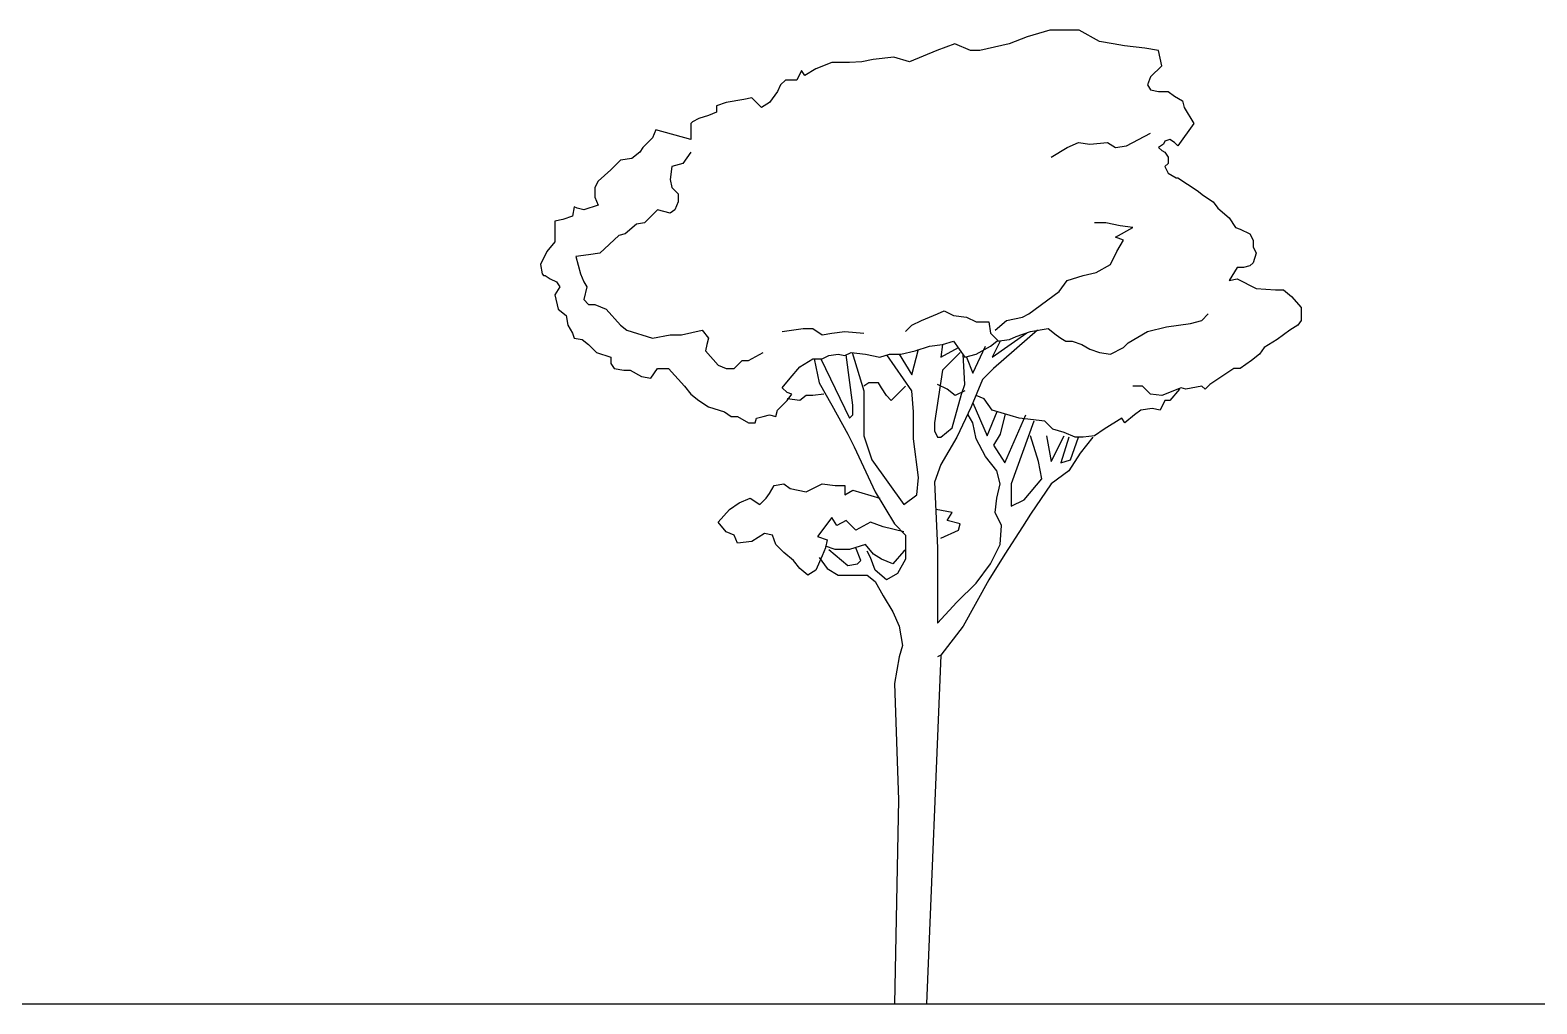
# Model space of a CAD drawing. Header units: millimetres. Extents: x 87938 to 265635, y 330093 to 434310.
# Drawn here: x 166028 to 180578, y 348959 to 358368 of the extents above; entities that cross this region are included whole.
import ezdxf

# ---------------------------------------------------------------- set-up
doc = ezdxf.new("R2010")
doc.units = ezdxf.units.MM
doc.layers.add('www.cad-blocks.net', color=7, linetype='Continuous')

# ---------------------------------------------------------------- blocks, each defined once
blk = doc.blocks.new('A$C460417E4')
for p, q in [((2937.8, 5839.6), (2828.6, 5798.6)), ((3074.4, 5880.6), (2937.8, 5839.6)), ((3252, 5880.6), (3074.4, 5880.6)), ((3374.9, 5812.2), (3252, 5880.6)), ((2391.5, 5757.6), (2227.6, 5689.3)), ((2500.7, 5798.6), (2391.5, 5757.6)), ((2596.4, 5757.6), (2500.7, 5798.6)), ((2651, 5757.6), (2596.4, 5757.6)), ((2828.6, 5798.6), (2651, 5757.6)), ((3456.9, 5798.6), (3374.9, 5812.2)), ((3525.2, 5784.9), (3456.9, 5798.6)), ((3648.1, 5771.2), (3525.2, 5784.9)), ((3730, 5757.6), (3648.1, 5771.2)), ((3750.2, 5665.6), (3730, 5757.6)), ((1662.5, 5646.2), (1594.8, 5607.6)), ((1759.1, 5684.9), (1662.5, 5646.2)), ((1865.4, 5684.9), (1759.1, 5684.9)), ((1940.7, 5689.3), (1865.4, 5684.9)), ((2009, 5702.9), (1940.7, 5689.3)), ((2131.9, 5716.6), (2009, 5702.9)), ((2227.6, 5689.3), (2131.9, 5716.6)), ((3750.2, 5665.6), (3682.6, 5597.9)), ((1449.8, 5549.5), (1430.5, 5510.8)), ((1478.8, 5578.5), (1449.8, 5549.5)), ((1546.5, 5578.5), (1478.8, 5578.5)), ((1575.5, 5636.6), (1546.5, 5578.5)), ((1594.8, 5607.6), (1575.5, 5636.6)), ((3682.6, 5597.9), (3663.2, 5549.5)), ((3663.2, 5549.5), (3682.6, 5520.5)), ((1227.5, 5462.5), (1121.2, 5443.1)), ((1275.8, 5472.1), (1227.5, 5462.5)), ((1333.8, 5414.1), (1275.8, 5472.1)), ((1430.5, 5510.8), (1382.2, 5443.1)), ((3682.6, 5520.5), (3730.9, 5510.8)), ((3730.9, 5510.8), (3788.9, 5510.8)), ((3788.9, 5510.8), (3827.5, 5481.8)), ((3827.5, 5481.8), (3875.9, 5452.8)), ((1014.9, 5365.8), (956.9, 5346.4)), ((1063.2, 5385.1), (1014.9, 5365.8)), ((1121.2, 5443.1), (1063.2, 5423.8)), ((1063.2, 5423.8), (1063.2, 5385.1)), ((1382.2, 5443.1), (1333.8, 5414.1)), ((3875.9, 5452.8), (3885.5, 5414.1)), ((3885.5, 5414.1), (3943.5, 5317.4)), ((695.9, 5278.7), (676.6, 5230.4)), ((908.6, 5220.7), (695.9, 5278.7)), ((918.2, 5327.1), (908.6, 5317.4)), ((908.6, 5317.4), (908.6, 5220.7)), ((956.9, 5346.4), (918.2, 5327.1)), ((3943.5, 5317.4), (3846.9, 5182)), ((676.6, 5230.4), (618.6, 5172.3)), ((3180, 5172.3), (3247.6, 5201.3)), ((3247.6, 5201.3), (3315.3, 5191.7)), ((3315.3, 5191.7), (3421.6, 5201.3)), ((3421.6, 5201.3), (3469.9, 5172.3)), ((3537.6, 5182), (3682.6, 5259.4)), ((3759.9, 5191.7), (3730.9, 5172.3)), ((3769.5, 5211), (3759.9, 5191.7)), ((3798.5, 5220.7), (3769.5, 5211)), ((3827.5, 5201.3), (3798.5, 5220.7)), ((3846.9, 5182), (3827.5, 5201.3)), ((483.3, 5094.9), (425.3, 5036.9)), ((550.9, 5104.6), (483.3, 5094.9)), ((599.3, 5143.3), (550.9, 5104.6)), ((618.6, 5172.3), (599.3, 5143.3)), ((908.6, 5143.3), (860.2, 5075.6)), ((3083.3, 5114.3), (3180, 5172.3)), ((3469.9, 5172.3), (3537.6, 5182)), ((3730.9, 5172.3), (3750.2, 5153)), ((3750.2, 5153), (3769.5, 5143.3)), ((3769.5, 5143.3), (3788.9, 5114.3)), ((3788.9, 5114.3), (3788.9, 5075.6)), ((425.3, 5036.9), (348, 4969.2)), ((792.6, 5056.3), (782.9, 4978.9)), ((860.2, 5075.6), (792.6, 5056.3)), ((3788.9, 5075.6), (3769.5, 5056.3)), ((3769.5, 5056.3), (3788.9, 5017.6)), ((3788.9, 5017.6), (3837.2, 4988.6)), ((348, 4969.2), (328.6, 4930.5)), ((328.6, 4930.5), (328.6, 4872.5)), ((782.9, 4978.9), (792.6, 4930.5)), ((792.6, 4930.5), (831.2, 4891.8)), ((3837.2, 4988.6), (3846.9, 4988.6)), ((3846.9, 4988.6), (3962.9, 4911.2)), ((3962.9, 4911.2), (4001.5, 4882.2)), ((348, 4824.1), (261, 4795.1)), ((328.6, 4872.5), (348, 4824.1)), ((831.2, 4843.5), (811.9, 4795.1)), ((831.2, 4891.8), (831.2, 4843.5)), ((4001.5, 4882.2), (4059.5, 4843.5)), ((4059.5, 4843.5), (4088.5, 4804.8)), ((135.3, 4737.1), (87, 4727.4)), ((193.3, 4756.4), (135.3, 4737.1)), ((203, 4814.5), (193.3, 4756.4)), ((222.3, 4804.8), (203, 4814.5)), ((261, 4795.1), (222.3, 4804.8)), ((705.6, 4795.1), (628.3, 4717.7)), ((782.9, 4775.8), (705.6, 4795.1)), ((811.9, 4795.1), (782.9, 4775.8)), ((4088.5, 4804.8), (4156.2, 4746.8)), ((4156.2, 4746.8), (4194.8, 4688.7)), ((87, 4727.4), (87, 4659.7)), ((87, 4659.7), (87, 4601.7)), ((473.6, 4640.4), (357.6, 4534)), ((512.3, 4650), (473.6, 4640.4)), ((579.9, 4708.1), (512.3, 4650)), ((628.3, 4717.7), (579.9, 4708.1)), ((3411.9, 4717.7), (3344.3, 4717.7)), ((3498.9, 4698.4), (3411.9, 4717.7)), ((3469.9, 4630.7), (3576.2, 4688.7)), ((3576.2, 4688.7), (3498.9, 4698.4)), ((4194.8, 4688.7), (4223.8, 4679.1)), ((4223.8, 4679.1), (4281.8, 4650)), ((4281.8, 4650), (4301.1, 4611.3)), ((87, 4601.7), (38.7, 4543.6)), ((3518.2, 4611.3), (3469.9, 4630.7)), ((3479.6, 4543.6), (3518.2, 4611.3)), ((4301.1, 4611.3), (4301.1, 4572.7)), ((4301.1, 4572.7), (4320.5, 4534)), ((38.7, 4543.6), (0, 4466.3)), ((0, 4466.3), (9.7, 4408.2)), ((290, 4524.3), (212.6, 4514.6)), ((212.6, 4514.6), (241.6, 4408.2)), ((357.6, 4534), (290, 4524.3)), ((3353.9, 4417.9), (3440.9, 4466.3)), ((3440.9, 4466.3), (3479.6, 4543.6)), ((4281.8, 4456.6), (4243.2, 4446.9)), ((4301.1, 4475.9), (4281.8, 4456.6)), ((4320.5, 4534), (4301.1, 4475.9)), ((9.7, 4408.2), (19.3, 4398.6)), ((19.3, 4398.6), (29, 4398.6)), ((29, 4398.6), (58, 4379.2)), ((58, 4379.2), (96.7, 4359.9)), ((241.6, 4408.2), (261, 4359.9)), ((3131.6, 4301.8), (3180, 4369.5)), ((3180, 4369.5), (3276.6, 4398.6)), ((3276.6, 4398.6), (3353.9, 4417.9)), ((4204.5, 4446.9), (4156.2, 4369.5)), ((4156.2, 4369.5), (4204.5, 4379.2)), ((4243.2, 4446.9), (4204.5, 4446.9)), ((4204.5, 4379.2), (4320.5, 4321.2)), ((116, 4330.9), (87, 4282.5)), ((87, 4282.5), (106.3, 4195.5)), ((96.7, 4359.9), (116, 4330.9)), ((261, 4359.9), (280.3, 4330.9)), ((280.3, 4330.9), (261, 4253.5)), ((2948, 4166.4), (3131.6, 4301.8)), ((4320.5, 4321.2), (4436.5, 4311.5)), ((4436.5, 4311.5), (4484.8, 4311.5)), ((4484.8, 4311.5), (4533.1, 4272.8)), ((106.3, 4195.5), (154.6, 4156.8)), ((261, 4253.5), (290, 4224.5)), ((290, 4224.5), (328.6, 4224.5)), ((328.6, 4224.5), (396.3, 4195.5)), ((396.3, 4195.5), (483.3, 4098.7)), ((2397, 4166.4), (2435.7, 4185.8)), ((2435.7, 4185.8), (2493.7, 4156.8)), ((4533.1, 4272.8), (4591.1, 4205.1)), ((4591.1, 4205.1), (4591.1, 4166.4)), ((154.6, 4156.8), (164.3, 4098.7)), ((164.3, 4098.7), (193.3, 4050.4)), ((483.3, 4098.7), (521.9, 4069.7)), ((2203.7, 4060), (2242.4, 4098.7)), ((2242.4, 4098.7), (2300.4, 4127.8)), ((2300.4, 4127.8), (2397, 4166.4)), ((2493.7, 4156.8), (2571, 4147.1)), ((2571, 4147.1), (2629, 4118.1)), ((2629, 4118.1), (2706.3, 4118.1)), ((2706.3, 4118.1), (2716, 4050.4)), ((2745, 4069.7), (2812.7, 4127.8)), ((2812.7, 4127.8), (2909.3, 4147.1)), ((2909.3, 4147.1), (2948, 4166.4)), ((3779.2, 4089.1), (3924.2, 4108.4)), ((3924.2, 4108.4), (3991.9, 4127.8)), ((3991.9, 4127.8), (4030.5, 4166.4)), ((4571.8, 4098.7), (4523.5, 4069.7)), ((4591.1, 4127.8), (4571.8, 4098.7)), ((4591.1, 4166.4), (4591.1, 4127.8)), ((193.3, 4050.4), (203, 4021.4)), ((203, 4021.4), (251.3, 4011.7)), ((251.3, 4011.7), (290, 3982.7)), ((521.9, 4069.7), (676.6, 4021.4)), ((676.6, 4021.4), (782.9, 4040.7)), ((782.9, 4040.7), (850.6, 4040.7)), ((850.6, 4040.7), (976.2, 4069.7)), ((976.2, 4069.7), (1014.9, 4021.4)), ((1014.9, 4021.4), (1005.2, 3982.7)), ((1459.5, 4060), (1585.1, 4079.4)), ((1585.1, 4079.4), (1643.1, 4079.4)), ((1643.1, 4079.4), (1701.1, 4040.7)), ((1701.1, 4040.7), (1759.1, 4050.4)), ((1759.1, 4050.4), (1836.4, 4060)), ((1836.4, 4060), (1952.4, 4050.4)), ((2426, 3982.7), (2493.7, 4002)), ((2493.7, 4002), (2561.4, 3905.3)), ((2716, 4050.4), (2764.3, 4002)), ((2716, 3973), (2754.7, 4002)), ((2725.7, 3905.3), (2936.6, 4053)), ((2774, 4002), (2725.7, 3905.3)), ((3000.9, 4067.9), (2735.3, 3837.6)), ((2754.7, 4002), (2832, 4011.7)), ((2832, 4011.7), (2870.7, 4031)), ((2870.7, 4031), (2957.6, 4060)), ((2957.6, 4060), (3064, 4079.4)), ((3064, 4079.4), (3112.3, 4040.7)), ((3112.3, 4040.7), (3141.3, 4021.4)), ((3141.3, 4021.4), (3170.3, 4002)), ((3170.3, 4002), (3208.9, 4002)), ((3208.9, 4002), (3266.9, 3982.7)), ((3547.2, 3992.3), (3663.2, 4060)), ((3663.2, 4060), (3779.2, 4089.1)), ((4446.1, 4011.7), (4368.8, 3963.3)), ((4523.5, 4069.7), (4446.1, 4011.7)), ((290, 3982.7), (338.3, 3934.3)), ((338.3, 3934.3), (425.3, 3905.3)), ((1005.2, 3982.7), (995.5, 3944)), ((995.5, 3944), (1072.9, 3856.9)), ((1256.5, 3886), (1343.5, 3934.3)), ((1701.1, 3895.6), (1739.8, 3915)), ((1739.8, 3915), (1797.8, 3924.6)), ((1797.8, 3924.6), (1836.4, 3915)), ((1836.4, 3915), (1875.1, 3934.3)), ((1884.8, 3615.1), (1845.1, 3919.3)), ((1875.1, 3934.3), (1962.1, 3924.6)), ((1881.3, 3933.6), (1952.4, 3702.2)), ((1962.1, 3924.6), (2049.1, 3905.3)), ((2049.1, 3905.3), (2107.1, 3924.6)), ((2242.4, 3702.2), (2091.4, 3919.4)), ((2107.1, 3924.6), (2174.7, 3924.6)), ((2165.1, 3924.6), (2242.4, 3798.9)), ((2174.7, 3924.6), (2261.7, 3944)), ((2242.4, 3798.9), (2281.1, 3953.7)), ((2261.7, 3944), (2348.7, 3973)), ((2348.7, 3973), (2426, 3982.7)), ((2426, 3982.7), (2416.4, 3905.3)), ((2416.4, 3905.3), (2522.7, 3963.3)), ((2532.4, 3934.3), (2426, 3827.9)), ((2561.4, 3740.9), (2551.7, 3924.6)), ((2561.4, 3905.3), (2629, 3924.6)), ((2609.7, 3808.6), (2687, 3973)), ((2629, 3924.6), (2716, 3973)), ((3266.9, 3982.7), (3315.3, 3953.7)), ((3315.3, 3953.7), (3373.3, 3934.3)), ((3373.3, 3934.3), (3440.9, 3924.6)), ((3440.9, 3924.6), (3518.2, 3963.3)), ((3518.2, 3963.3), (3547.2, 3992.3)), ((4339.8, 3924.6), (4291.5, 3886)), ((4368.8, 3963.3), (4339.8, 3924.6)), ((425.3, 3905.3), (425.3, 3866.6)), ((425.3, 3866.6), (444.6, 3837.6)), ((444.6, 3837.6), (502.6, 3827.9)), ((502.6, 3827.9), (541.3, 3827.9)), ((541.3, 3827.9), (608.9, 3789.2)), ((666.9, 3779.6), (705.6, 3837.6)), ((705.6, 3837.6), (773.2, 3837.6)), ((773.2, 3837.6), (869.9, 3731.2)), ((1072.9, 3856.9), (1121.2, 3837.6)), ((1121.2, 3837.6), (1169.5, 3837.6)), ((1169.5, 3837.6), (1217.9, 3886)), ((1217.9, 3886), (1256.5, 3886)), ((1507.8, 3779.6), (1565.8, 3847.3)), ((1565.8, 3847.3), (1643.1, 3895.6)), ((1643.1, 3895.6), (1701.1, 3895.6)), ((1652.8, 3895.6), (1681.8, 3750.5)), ((1692.8, 3895.6), (1865.4, 3537.8)), ((2426, 3827.9), (2377.7, 3508.7)), ((2571, 3905.3), (2609.7, 3808.6)), ((2735.3, 3837.6), (2667.7, 3769.9)), ((4185.2, 3837.6), (4040.2, 3740.9)), ((4223.8, 3837.6), (4185.2, 3837.6)), ((4291.5, 3886), (4223.8, 3837.6)), ((608.9, 3789.2), (666.9, 3779.6)), ((869.9, 3731.2), (908.6, 3682.8)), ((1459.5, 3721.5), (1507.8, 3779.6)), ((1681.8, 3750.5), (1759.1, 3615.1)), ((1981.4, 3750.5), (1952.4, 3731.2)), ((2039.4, 3750.5), (1981.4, 3750.5)), ((2058.8, 3721.5), (2039.4, 3750.5)), ((2203.7, 3731.2), (2116.7, 3644.2)), ((2455, 3711.9), (2397, 3740.9)), ((2542, 3682.8), (2561.4, 3740.9)), ((2667.7, 3769.9), (2600, 3605.5)), ((3634.2, 3731.2), (3576.2, 3731.2)), ((3682.6, 3682.8), (3634.2, 3731.2)), ((3991.9, 3731.2), (3895.2, 3711.9)), ((4011.2, 3711.9), (3991.9, 3731.2)), ((4040.2, 3740.9), (4011.2, 3711.9)), ((908.6, 3682.8), (956.9, 3644.2)), ((956.9, 3644.2), (1014.9, 3605.5)), ((1430.5, 3586.1), (1488.5, 3644.2)), ((1488.5, 3692.5), (1459.5, 3721.5)), ((1517.5, 3682.8), (1488.5, 3692.5)), ((1488.5, 3644.2), (1517.5, 3682.8)), ((1565.8, 3644.2), (1488.5, 3653.8)), ((1604.5, 3673.2), (1565.8, 3644.2)), ((1643.1, 3673.2), (1604.5, 3673.2)), ((1710.8, 3682.8), (1643.1, 3673.2)), ((1952.4, 3702.2), (1952.4, 3557.1)), ((2087.7, 3673.2), (2058.8, 3721.5)), ((2116.7, 3644.2), (2087.7, 3673.2)), ((2252.1, 3576.4), (2242.4, 3702.2)), ((2503.4, 3673.2), (2455, 3711.9)), ((2484, 3479.7), (2542, 3682.8)), ((2561.4, 3702.2), (2503.4, 3673.2)), ((2677.3, 3653.8), (2629, 3673.2)), ((2725.7, 3586.1), (2677.3, 3653.8)), ((3750.2, 3673.2), (3682.6, 3682.8)), ((3769.5, 3644.2), (3740.5, 3586.1)), ((3866.2, 3721.5), (3750.2, 3673.2)), ((3798.5, 3644.2), (3769.5, 3644.2)), ((3856.5, 3711.9), (3798.5, 3644.2)), ((3895.2, 3711.9), (3866.2, 3721.5)), ((1014.9, 3605.5), (1111.5, 3576.4)), ((1111.5, 3576.4), (1150.2, 3547.4)), ((1150.2, 3547.4), (1188.9, 3547.4)), ((1188.9, 3547.4), (1256.5, 3508.7)), ((1304.8, 3537.8), (1343.5, 3547.4)), ((1343.5, 3547.4), (1382.2, 3557.1)), ((1382.2, 3557.1), (1420.8, 3547.4)), ((1420.8, 3547.4), (1430.5, 3586.1)), ((1759.1, 3615.1), (1855.8, 3441)), ((1865.4, 3537.8), (1884.8, 3557.1)), ((1884.8, 3557.1), (1884.8, 3615.1)), ((1952.4, 3557.1), (1952.4, 3431.4)), ((2252.1, 3412), (2252.1, 3576.4)), ((2600, 3605.5), (2513, 3421.7)), ((2609.7, 3508.7), (2580.7, 3557.1)), ((2610, 3629.7), (2696.7, 3431.4)), ((2696.7, 3431.4), (2757.2, 3576.8)), ((2890, 3537.8), (2725.7, 3586.1)), ((2804.5, 3562.9), (2774, 3441)), ((2803, 3266.9), (2928.6, 3557.1)), ((3585.9, 3557.1), (3527.9, 3508.7)), ((3624.6, 3586.1), (3585.9, 3557.1)), ((3692.2, 3595.8), (3624.6, 3586.1)), ((3740.5, 3586.1), (3692.2, 3595.8)), ((1256.5, 3508.7), (1295.2, 3508.7)), ((1295.2, 3508.7), (1304.8, 3537.8)), ((2377.7, 3508.7), (2377.7, 3460.4)), ((2377.7, 3460.4), (2397, 3421.7)), ((2416.4, 3421.7), (2484, 3479.7)), ((2629, 3412), (2609.7, 3508.7)), ((2977, 3518.4), (2841.7, 3141.2)), ((3044.6, 3518.4), (2890, 3537.8)), ((3093, 3470.1), (3044.6, 3518.4)), ((3160.6, 3450.7), (3093, 3470.1)), ((3402.3, 3470.1), (3344.3, 3431.4)), ((3508.6, 3537.8), (3402.3, 3470.1)), ((3527.9, 3508.7), (3508.6, 3537.8)), ((1855.8, 3441), (1894.4, 3363.7)), ((1952.4, 3431.4), (2000.8, 3286.3)), ((2281.1, 3179.9), (2252.1, 3412)), ((2397, 3421.7), (2416.4, 3421.7)), ((2513, 3421.7), (2416.4, 3257.3)), ((2687, 3305.6), (2629, 3412)), ((2774, 3441), (2735.3, 3373.3)), ((2735.3, 3373.3), (2803, 3266.9)), ((3006, 3276.6), (2957.6, 3431.4)), ((3054.3, 3431.4), (3083.3, 3276.6)), ((3083.3, 3276.6), (3160.6, 3431.4)), ((3189.6, 3421.7), (3141.3, 3266.9)), ((3228.3, 3421.7), (3160.6, 3450.7)), ((3199.3, 3286.3), (3247.6, 3421.7)), ((3276.6, 3421.7), (3228.3, 3421.7)), ((3334.6, 3421.7), (3257.3, 3325)), ((3344.3, 3431.4), (3276.6, 3421.7)), ((1894.4, 3363.7), (2020.1, 3092.9)), ((2000.8, 3286.3), (2194.1, 3015.5)), ((2754.7, 3218.6), (2687, 3305.6)), ((3025.3, 3170.2), (3006, 3276.6)), ((3141.3, 3266.9), (3199.3, 3286.3)), ((3257.3, 3325), (3189.6, 3218.6)), ((2416.4, 3257.3), (2377.7, 3150.9)), ((2774, 3141.2), (2754.7, 3218.6)), ((3189.6, 3218.6), (3083.3, 3141.2)), ((1382.2, 3083.2), (1411.2, 3131.5)), ((1411.2, 3131.5), (1469.2, 3141.2)), ((1469.2, 3141.2), (1507.8, 3112.2)), ((1507.8, 3112.2), (1604.5, 3092.9)), ((1604.5, 3092.9), (1643.1, 3112.2)), ((1643.1, 3112.2), (1701.1, 3141.2)), ((1701.1, 3141.2), (1778.5, 3131.5)), ((1778.5, 3131.5), (1836.4, 3131.5)), ((1836.4, 3131.5), (1836.4, 3073.5)), ((1836.4, 3073.5), (1884.8, 3102.5)), ((1884.8, 3102.5), (2049.1, 3054.2)), ((2020.1, 3092.9), (2136.1, 2899.4)), ((2271.4, 3073.5), (2281.1, 3179.9)), ((2377.7, 3150.9), (2397, 2754.3)), ((2754.7, 3054.2), (2774, 3141.2)), ((2841.7, 3141.2), (2841.7, 3005.8)), ((2919, 3044.5), (3025.3, 3170.2)), ((3083.3, 3141.2), (2957.6, 2957.4)), ((1140.5, 2986.5), (1198.5, 3025.1)), ((1198.5, 3025.1), (1266.2, 3054.2)), ((1266.2, 3054.2), (1324.2, 3015.5)), ((1324.2, 3015.5), (1362.8, 3054.2)), ((1362.8, 3054.2), (1382.2, 3083.2)), ((2194.1, 3015.5), (2271.4, 3073.5)), ((2745, 2967.1), (2754.7, 3054.2)), ((2841.7, 3005.8), (2919, 3044.5)), ((1072.9, 2909.1), (1140.5, 2986.5)), ((1759.1, 2938.1), (1672.1, 2822)), ((1788.1, 2889.7), (1759.1, 2938.1)), ((1846.1, 2918.8), (1788.1, 2889.7)), ((1904.1, 2860.7), (1846.1, 2918.8)), ((2484, 2967.1), (2387.4, 2986.5)), ((2455, 2918.8), (2484, 2967.1)), ((2532.4, 2899.4), (2455, 2918.8)), ((2783.7, 2889.7), (2745, 2967.1)), ((2957.6, 2957.4), (2909.3, 2880.1)), ((1121.2, 2851.1), (1072.9, 2909.1)), ((1169.5, 2831.7), (1121.2, 2851.1)), ((1188.9, 2783.4), (1169.5, 2831.7)), ((1353.2, 2841.4), (1275.8, 2793)), ((1401.5, 2831.7), (1353.2, 2841.4)), ((1420.8, 2773.7), (1401.5, 2831.7)), ((1672.1, 2822), (1730.1, 2802.7)), ((1991.1, 2909.1), (1904.1, 2860.7)), ((2068.4, 2880.1), (1991.1, 2909.1)), ((2194.1, 2851.1), (2068.4, 2880.1)), ((2136.1, 2899.4), (2203.7, 2831.7)), ((2203.7, 2831.7), (2203.7, 2686.6)), ((2416.4, 2812.4), (2522.7, 2860.7)), ((2522.7, 2860.7), (2532.4, 2899.4)), ((2774, 2773.7), (2783.7, 2889.7)), ((2909.3, 2880.1), (2803, 2715.6)), ((1275.8, 2793), (1188.9, 2783.4)), ((1469.2, 2725.3), (1420.8, 2773.7)), ((1720.5, 2754.3), (1701.1, 2706)), ((1730.1, 2802.7), (1720.5, 2754.3)), ((1778.5, 2744.7), (1720.5, 2764)), ((1739.8, 2744.7), (1855.8, 2647.9)), ((1865.4, 2744.7), (1778.5, 2744.7)), ((1962.1, 2773.7), (1865.4, 2744.7)), ((1933.1, 2677), (1904.1, 2754.3)), ((2010.4, 2715.6), (1962.1, 2773.7)), ((1991.1, 2696.3), (1971.8, 2735)), ((2194.1, 2735), (2126.4, 2657.6)), ((2203.7, 2742.7), (2194.1, 2735)), ((2397, 2754.3), (2397, 2299.8)), ((2716, 2657.6), (2774, 2773.7)), ((1527.1, 2677), (1469.2, 2725.3)), ((1565.8, 2628.6), (1527.1, 2677)), ((1701.1, 2706), (1662.5, 2618.9)), ((1681.8, 2696.3), (1730.1, 2628.6)), ((1855.8, 2647.9), (1913.8, 2657.6)), ((1913.8, 2657.6), (1933.1, 2677)), ((2020.1, 2618.9), (1991.1, 2696.3)), ((2058.8, 2686.6), (2010.4, 2715.6)), ((2126.4, 2657.6), (2058.8, 2686.6)), ((2203.7, 2686.6), (2155.4, 2599.6)), ((2629, 2541.6), (2716, 2657.6)), ((2803, 2715.6), (2706.3, 2560.9)), ((1614.1, 2589.9), (1565.8, 2628.6)), ((1662.5, 2618.9), (1614.1, 2589.9)), ((1730.1, 2628.6), (1797.8, 2589.9)), ((1797.8, 2589.9), (1875.1, 2589.9)), ((1875.1, 2589.9), (1971.8, 2589.9)), ((1971.8, 2589.9), (2020.1, 2551.2)), ((2087.7, 2560.9), (2020.1, 2618.9)), ((2020.1, 2551.2), (2068.4, 2464.2)), ((2155.4, 2599.6), (2087.7, 2560.9)), ((2706.3, 2560.9), (2551.7, 2280.4)), ((2068.4, 2464.2), (2126.4, 2367.5)), ((2513, 2425.5), (2629, 2541.6)), ((2126.4, 2367.5), (2165.1, 2280.4)), ((2397, 2299.8), (2513, 2425.5)), ((2165.1, 2280.4), (2184.4, 2164.3)), ((2551.7, 2280.4), (2416.4, 2106.3)), ((2165.1, 2096.6), (2136.3, 1934.8)), ((2184.4, 2164.3), (2165.1, 2096.6)), ((2416.4, 2106.3), (2329.6, 0)), ((2416.4, 2106.3), (2397, 2096.6)), ((2136.3, 1934.8), (2160.5, 1233.4)), ((2160.5, 1233.4), (2136.3, 0))]:
    blk.add_line(p, q)
blk = doc.blocks.new('A$C72904AAF')
blk.add_blockref('A$C460417E4', (0, 0))
blk = doc.blocks.new('format')
at = {"layer": 'www.cad-blocks.net', "color": 155, "true_color": 0x546d8e}
blk.add_line((102854, 348959), (265635, 348959), dxfattribs=at)

msp = doc.modelspace()

# ---------------------------------------------------------------- block references
at = {"xscale": 1.6, "yscale": 1.6, "zscale": 1.6}
msp.add_blockref('A$C72904AAF', (170956, 348959), dxfattribs=at)
at = {"layer": 'www.cad-blocks.net'}
msp.add_blockref('format', (0, 0), dxfattribs=at)

doc.saveas('drawing.dxf')
